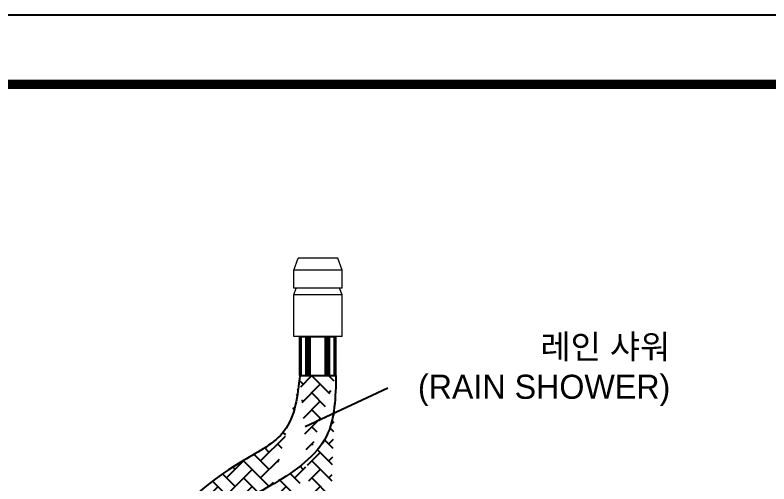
# Model space of a CAD drawing. Extents: x 0 to 1354, y -165 to 827.
# Drawn here: x 517.5 to 767.8, y 671.1 to 826.8 of the extents above; entities that cross this region are included whole.
import ezdxf

# ---------------------------------------------------------------- set-up
doc = ezdxf.new("R2010")
doc.units = 0
doc.header["$LTSCALE"] = 10
doc.header["$MEASUREMENT"] = 0
doc.layers.get('0').update_dxf_attribs({"linetype": 'CONTINUOUS'})
doc.layers.add('실선', color=7, linetype='CONTINUOUS', lineweight=25)
doc.layers.add('치수선', color=7, linetype='CONTINUOUS', lineweight=20)
doc.styles.add('Daelim Dimension', font='')
doc.styles.get('Daelim Dimension').set_extended_font_data('나눔고딕')

msp = doc.modelspace()

# ---------------------------------------------------------------- hatches: boundary and pattern name
at = {"ltscale": 0.5}
h = msp.add_hatch(dxfattribs=at)
h.set_pattern_fill('AR-HBONE', color=6, style=0)
h.set_pattern_definition([(45, (-690.7698, 163.98), (4e-16, 5.656854), [12, -4]), (135, (-687.9414, 166.8085), (4e-16, 5.656854), [12, -4])])
edge = h.paths.add_edge_path()
edge.add_spline(control_points=[(612.03, 707.12), (611.25, 700.32), (609.79, 687.58), (588.67, 677), (569.11, 661.82), (557.36, 634.99), (557.25, 600.77), (577.7, 596.08), (586.58, 594.04)], knot_values=[0, 0, 0, 0, 19.098824, 35.836005, 66.216484, 92.020751, 124.248093, 148.987253, 148.987253, 148.987253, 148.987253], degree=3, periodic=0)
edge.add_spline(control_points=[(624.02, 707.12), (623.89, 699.96), (623.6, 684.61), (603.78, 670.63), (580.56, 659.49), (569.33, 636.68), (570.62, 610.24), (582.39, 608.62), (586.58, 608.04)], knot_values=[0, 0, 0, 0, 20.366115, 43.694559, 66.668784, 96.795372, 117.802088, 129.456881, 129.456881, 129.456881, 129.456881], degree=3, periodic=0)
edge.add_line((612.52, 707.12), (624.02, 707.12))
edge.add_line((620.35, 608.04), (586.58, 608.04))
edge.add_line((620.35, 594.04), (586.58, 594.04))
edge.add_spline(control_points=[(620.35, 594.04), (620.51, 594.04), (620.87, 594.16), (621.32, 594.6), (621.72, 595.26), (622.07, 596.14), (622.36, 597.19), (622.66, 598.84), (622.74, 600.15), (622.74, 601.04)], knot_values=[0, 0, 0, 0, 0.486071, 1.086381, 1.854342, 2.797451, 3.899201, 5.129481, 7.81444, 7.81444, 7.81444, 7.81444], degree=3, periodic=0)
edge.add_spline(control_points=[(622.74, 601.04), (622.74, 601.94), (622.66, 603.24), (622.36, 604.89), (622.07, 605.95), (621.72, 606.82), (621.32, 607.48), (620.87, 607.92), (620.51, 608.04), (620.35, 608.04)], knot_values=[0, 0, 0, 0, 2.684959, 3.915239, 5.01699, 5.960098, 6.72806, 7.32837, 7.81444, 7.81444, 7.81444, 7.81444], degree=3, periodic=0)

# ---------------------------------------------------------------- linework, layer by layer
for p, q in [((612.03, 707.12), (612.03, 720.07)), ((612.03, 720.07), (624.02, 720.07)), ((612.52, 707.12), (612.52, 720.07)), ((614.15, 707.12), (614.15, 720.07)), ((614.64, 707.12), (614.64, 720.07)), ((614.96, 707.12), (614.96, 720.07)), ((615.45, 707.12), (615.45, 720.07)), ((620.6, 707.12), (620.6, 720.07)), ((621.09, 707.12), (621.09, 720.07)), ((621.42, 720.07), (622.38, 720.07)), ((621.42, 707.12), (621.42, 720.07)), ((621.91, 707.12), (621.91, 720.07)), ((623.53, 707.12), (623.53, 720.07)), ((624.02, 707.12), (624.02, 720.07)), ((612.03, 707.12), (623.53, 707.12)), ((612.03, 707.12), (623.53, 707.12)), ((612.52, 707.12), (624.02, 707.12)), ((612.52, 707.12), (624.02, 707.12))]:
    msp.add_line(p, q)
msp.add_lwpolyline([(0, -165.36), (1354.08, -165.36), (1354.08, 826.8), (0, 826.8)], close=True, dxfattribs=at)
at = {"color": 5, "linetype": 'ByBlock', "lineweight": 200, "const_width": 3.12}
msp.add_lwpolyline([(21.77, -122.88), (1332.17, -122.88), (1332.17, 803.76), (21.77, 803.76)], close=True, dxfattribs=at)
at = {"ltscale": 0.5}
for points in [[(612.03, 707.12), (606.86, 688.73), (593.32, 678.89), (570.1, 659.3), (559.72, 635.67), (563.81, 603.71), (586.58, 594.04)], [(624.02, 707.12), (620.86, 687), (603.6, 671.31), (584.25, 658.92), (571, 631.86), (575.4, 611.32), (586.58, 608.04)]]:
    msp.add_spline(points, degree=3, dxfattribs=at)
at = {"layer": '실선', "color": 4}
msp.add_lwpolyline([(613.79, 690.17), (641.27, 702.99)], dxfattribs=at)
at = {"layer": '치수선', "color": 0}
for p, q in [((610.03, 742.07), (611.43, 746.07)), ((624.63, 746.07), (611.43, 746.07)), ((626.03, 742.07), (624.63, 746.07)), ((626.03, 742.07), (610.03, 742.07)), ((610.03, 736.07), (610.03, 742.07)), ((626.03, 736.07), (626.03, 742.07)), ((626.03, 736.07), (610.03, 736.07)), ((610.03, 733.87), (610.83, 736.07)), ((626.03, 733.87), (625.23, 736.07)), ((626.03, 733.87), (610.03, 733.87)), ((610.03, 720.07), (610.03, 733.87)), ((626.03, 720.07), (626.03, 733.87)), ((626.03, 720.07), (610.03, 720.07))]:
    msp.add_line(p, q, dxfattribs=at)
at = {"layer": '치수선', "color": 6}
msp.add_line((624.02, 707.07), (623.98, 707.12), dxfattribs=at)

# ---------------------------------------------------------------- texts
at = {"layer": '실선', "insert": (735.04, 720.72), "char_height": 8, "attachment_point": 3, "style": 'Daelim Dimension'}
msp.add_mtext_dynamic_manual_height_columns('레인 샤워\\P(RAIN SHOWER)', width=91.8279, gutter_width=12.5, heights=[0], dxfattribs=at)

doc.saveas('drawing.dxf')
